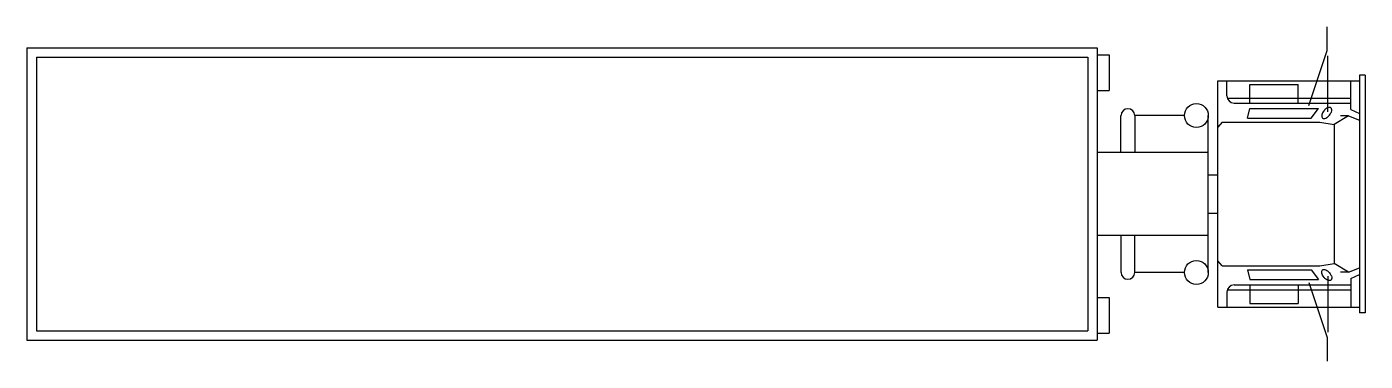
# Model space of a CAD drawing. Extents: x -12 to 0, y -1.5 to 1.5.
import ezdxf

# ---------------------------------------------------------------- set-up
doc = ezdxf.new("R2010")
doc.units = 0
doc.header["$MEASUREMENT"] = 0
doc.layers.add('C-CARRO', color=2, linetype='CONTINUOUS')

msp = doc.modelspace()

# ---------------------------------------------------------------- linework, layer by layer
at = {"layer": 'C-CARRO'}
for p, q in [((-0.342, 1.285), (-0.342, 1.499)), ((-12, 1.311), (-2.403, 1.311)), ((-12, 1.311), (-12, -1.311)), ((-11.914, 1.226), (-2.488, 1.226)), ((-11.914, 1.226), (-11.914, -1.226)), ((-2.488, 1.226), (-2.488, -1.226)), ((-2.403, 1.311), (-2.403, -1.311)), ((-2.403, 1.247), (-2.296, 1.247)), ((-2.296, 1.247), (-2.296, 0.927)), ((-0.505, 0.794), (-0.342, 1.285)), ((-0.336, 0.736), (-0.336, 1.237)), ((-1.322, -1.014), (-1.322, 1.014)), ((-1.322, 1.014), (-0.051, 1.014)), ((-1.24, 0.879), (-1.24, 1.014)), ((-1.035, 0.982), (-0.6, 0.982)), ((-1.035, 0.815), (-1.035, 0.982)), ((-0.6, 0.815), (-0.6, 0.982)), ((-0.13, 0.756), (-0.13, 1.014)), ((-0.051, 1.065), (-0.051, -1.065)), ((0, 1.065), (-0.051, 1.065)), ((0, 1.065), (0, -1.065)), ((-2.403, 0.927), (-2.296, 0.927)), ((-1.236, 0.858), (-0.13, 0.858)), ((-1.176, 0.815), (-0.13, 0.815)), ((-1.056, 0.68), (-1.035, 0.766)), ((-1.035, 0.766), (-0.418, 0.766)), ((-0.484, 0.68), (-0.418, 0.766)), ((-0.13, 0.756), (-0.051, 0.723)), ((-2.19, 0.372), (-2.19, 0.703)), ((-2.067, 0.703), (-2.067, 0.372)), ((-1.625, 0.703), (-2.067, 0.703)), ((-1.407, -0.703), (-1.407, 0.703)), ((-1.283, 0.644), (-1.322, 0.598)), ((-1.283, 0.644), (-0.406, 0.644)), ((-1.056, 0.68), (-0.484, 0.68)), ((-0.406, 0.644), (-0.278, 0.622)), ((-0.15, 0.702), (-0.278, 0.622)), ((-0.278, 0.622), (-0.278, -0.622)), ((-0.15, 0.702), (-0.221, 0.702)), ((-0.15, 0.702), (-0.051, 0.661)), ((-1.408, 0.372), (-2.403, 0.372)), ((-1.407, 0.173), (-1.322, 0.173)), ((-1.407, -0.173), (-1.322, -0.173)), ((-1.408, -0.372), (-2.403, -0.372)), ((-2.19, -0.372), (-2.19, -0.703)), ((-2.067, -0.703), (-2.067, -0.372)), ((-1.283, -0.644), (-1.322, -0.598)), ((-1.625, -0.703), (-2.067, -0.703)), ((-1.283, -0.644), (-0.406, -0.644)), ((-1.056, -0.68), (-0.484, -0.68)), ((-1.056, -0.68), (-1.035, -0.766)), ((-0.484, -0.68), (-0.418, -0.766)), ((-0.406, -0.644), (-0.278, -0.622)), ((-0.15, -0.702), (-0.278, -0.622)), ((-0.15, -0.702), (-0.221, -0.702)), ((-0.15, -0.702), (-0.051, -0.661)), ((-1.176, -0.815), (-0.13, -0.815)), ((-1.035, -0.766), (-0.418, -0.766)), ((-1.035, -0.815), (-1.035, -0.982)), ((-0.6, -0.815), (-0.6, -0.982)), ((-0.505, -0.794), (-0.342, -1.285)), ((-0.336, -0.736), (-0.336, -1.237)), ((-0.13, -0.756), (-0.051, -0.723)), ((-0.13, -0.756), (-0.13, -1.014)), ((-2.403, -0.927), (-2.296, -0.927)), ((-2.296, -0.927), (-2.296, -1.247)), ((-1.24, -0.879), (-1.24, -1.014)), ((-1.236, -0.858), (-0.13, -0.858)), ((-1.322, -1.014), (-0.051, -1.014)), ((-1.035, -0.982), (-0.6, -0.982)), ((0, -1.065), (-0.051, -1.065)), ((-12, -1.311), (-2.403, -1.311)), ((-11.914, -1.226), (-2.488, -1.226)), ((-2.403, -1.247), (-2.296, -1.247)), ((-0.342, -1.285), (-0.342, -1.499))]:
    msp.add_line(p, q, dxfattribs=at)
for points in [[(-0.369, 0.747, 0.055599), (-0.382, 0.727, 0.069388), (-0.389, 0.709, 0.105882), (-0.388, 0.691, 0.163835), (-0.382, 0.681, 0.163835), (-0.371, 0.677, 0.105882), (-0.354, 0.68, 0.069388), (-0.337, 0.69, 0.055599), (-0.32, 0.706, 0.055599), (-0.307, 0.726, 0.069388), (-0.3, 0.744, 0.105882), (-0.301, 0.762, 0.163835), (-0.307, 0.772, 0.163835), (-0.318, 0.776, 0.105882), (-0.335, 0.773, 0.069388), (-0.352, 0.764, 0.055599)], [(-0.369, -0.747, -0.055599), (-0.382, -0.727, -0.069388), (-0.389, -0.709, -0.105882), (-0.388, -0.691, -0.163835), (-0.382, -0.681, -0.163835), (-0.371, -0.677, -0.105882), (-0.354, -0.68, -0.069388), (-0.337, -0.69, -0.055599), (-0.32, -0.706, -0.055599), (-0.307, -0.726, -0.069388), (-0.3, -0.744, -0.105882), (-0.301, -0.762, -0.163835), (-0.307, -0.772, -0.163835), (-0.318, -0.776, -0.105882), (-0.335, -0.773, -0.069388), (-0.352, -0.764, -0.055599)]]:
    msp.add_lwpolyline(points, format="xyb", close=True, dxfattribs=at)
for centre in [(-1.514, 0.703), (-1.514, -0.703)]:
    msp.add_circle(centre, 0.107, dxfattribs=at)
for centre, radius, start, end in [((-1.176, 0.879), 0.0641, 180, 270), ((-2.128, 0.703), 0.0615, 0, 180), ((-2.128, -0.703), 0.0615, 180, 0), ((-1.176, -0.879), 0.0641, 90, 180)]:
    msp.add_arc(centre, radius, start, end, dxfattribs=at)

doc.saveas('drawing.dxf')
